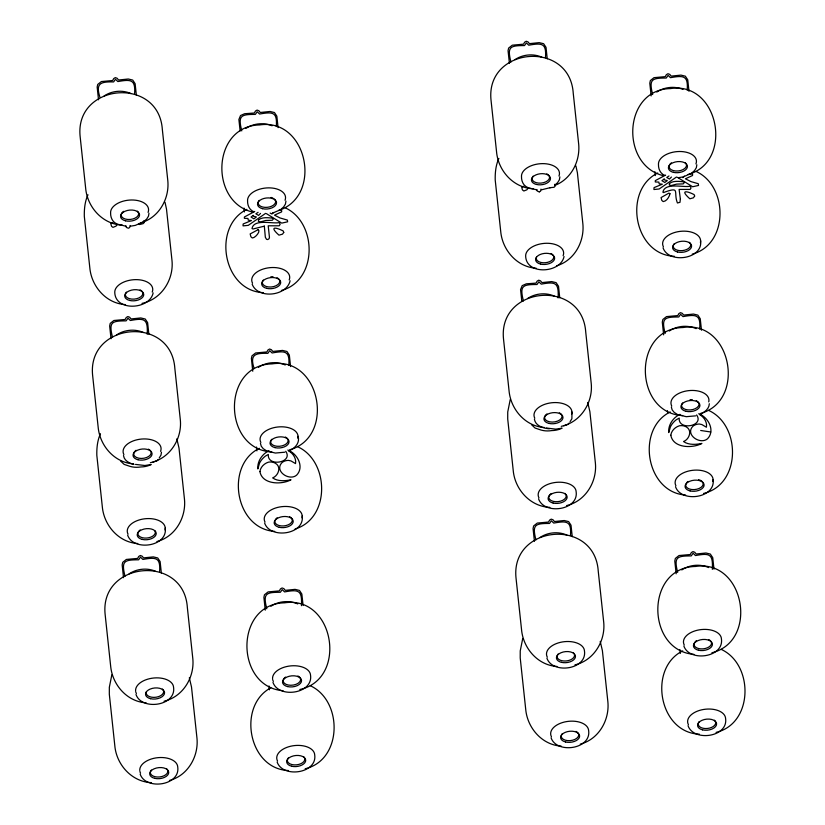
<?xml version="1.0" encoding="UTF-8"?>
<svg xmlns="http://www.w3.org/2000/svg" width="825" height="825" viewBox="0 0 825 825"><rect width="100%" height="100%" fill="white"/><g stroke="black" fill="none" stroke-linecap="round" stroke-linejoin="round"><path stroke-width="1.24" d="M130.082 225.472L129.68 227.525L128.391 228.236L126.328 227.401L125.874 225.864M540.983 189.111L540.581 191.163L539.282 191.885M148.974 213.263L148.479 216.181L146.726 219.007L143.828 221.564M153.141 292.906C149.799 309.623 115.335 311.747 114.768 292.473A19.068 11.045 -6.1 0 1 135.661 279.634A19.068 11.045 -6.1 0 1 152.243 292.029M161.473 452.203L160.978 455.111L159.225 457.947M285.945 201.145L285.44 204.053L283.687 206.889L280.789 209.437M290.111 280.789C286.698 296.268 257.751 299.3 252.141 284.151M559.876 176.901L559.371 179.819L557.618 182.645L554.72 185.202M564.042 256.544C560.701 273.261 526.237 275.385 525.659 256.121A19.068 11.045 -6.1 0 1 546.552 243.272A19.068 11.045 -6.1 0 1 563.135 255.667M696.836 164.783L696.341 167.692L694.578 170.528L691.69 173.075M709.335 403.724C709.191 409.004 704.333 412.376 699.982 414.408M111.849 674.778L109.333 687.287L109.323 694.279L114.799 745.553C116.377 764.662 131.804 781.914 151.48 782.647M510.252 399.486L507.736 411.984L507.715 418.976L513.202 470.26C514.779 489.359 530.207 506.622 549.873 507.354M522.751 638.416L520.235 650.925L520.214 657.917L525.7 709.191C527.288 727.805 541.953 744.965 561.155 746.109M87.986 194.772C84.882 201.424 84.15 209.117 84.325 216.398L89.801 267.682C91.4 286.285 106.054 303.445 125.256 304.59M100.485 433.713C97.391 440.354 96.649 448.058 96.824 455.338L102.3 506.612C103.898 525.226 118.552 542.386 137.754 543.531M498.877 158.421C495.784 165.062 495.041 172.755 495.217 180.036L500.703 231.32C502.291 249.923 516.955 267.083 536.147 268.228M570.116 421.585L571.88 418.749L571.972 412.046M117.222 224.586L115.933 226.194L112.932 227.36L111.519 226.256L110.818 223.616A3.372 2.568 -39.2 0 1 112.953 222.667M528.113 188.224L526.824 189.833L523.823 190.998L522.421 189.894L521.72 187.254A3.372 2.568 -39.2 0 1 523.844 186.306M158.338 459.401L156.967 460.783L152.831 462.155M569.229 423.039L567.858 424.421L563.722 425.793M273.467 212.499L271.972 214.005L270.157 213.077M682.873 177.643L684.368 176.138M260.535 213.417L258.545 215.418L255.863 213.809L258.101 212.324M671.437 177.055L669.436 179.056L666.765 177.458L668.993 175.962M104.146 95.948C111.911 90.729 122.44 89.729 131 93.576M245.881 128.422C253.45 123.337 263.66 122.255 272.085 125.771M116.645 334.888C124.41 329.67 134.939 328.67 143.498 332.516M515.048 59.586C522.813 54.378 533.342 53.367 541.891 57.214M258.38 367.362C266.145 362.144 276.674 361.144 285.233 364.98M656.772 92.06C664.342 86.976 674.551 85.893 682.987 89.409M129.143 573.829C136.723 568.745 146.922 567.662 155.358 571.178M527.546 298.526C535.312 293.308 545.841 292.308 554.39 296.154M270.878 606.303C278.644 601.085 289.173 600.084 297.732 603.921M669.271 331C677.036 325.782 687.565 324.782 696.125 328.618M540.045 537.467C547.81 532.249 558.339 531.248 566.899 535.085M681.77 569.941C689.535 564.723 700.074 563.722 708.623 567.559M254.729 211.468L244.386 216.996L244.406 218.316L247.933 218.46L248.294 220.182L251.429 220.574L243.127 223.987L243.055 225.875L248.273 225.349L265.598 213.376M665.62 175.106L655.287 180.634L655.308 181.954L658.835 182.098L659.185 183.82L662.32 184.212L654.029 187.626L653.947 189.513L659.175 188.987L676.49 177.014M143.292 221.935L135.3 225.39L130.618 226.174M246.83 209.375C211.736 226.72 222.998 291.235 263.443 292.648M280.252 209.818L272.26 213.273M281.975 209.241C322.462 191.668 305.92 117.789 259.586 124.946C212.087 125.802 209.344 201.104 251.945 211.901M555.906 185.006C571.591 178.293 580.161 161.019 578.707 144.396L573.231 93.112C569.58 39.311 485.183 47.015 491.05 100.392L496.537 151.666C498.104 170.775 513.532 188.028 533.208 188.76M657.731 173.013C622.627 190.369 633.889 254.884 674.334 256.286M691.154 173.456L683.152 176.911L678.48 177.684M259.328 448.315C224.72 465.393 235.073 528.908 274.725 531.403M289.08 450.77C294.803 448.48 300.207 442.912 298.042 436.291M670.23 411.953C635.611 429.031 645.965 492.546 685.616 495.052M270.817 687.803C236.868 705.952 248.469 769.127 288.441 770.529M682.729 650.894C647.635 668.24 658.886 732.755 699.342 734.167M269.032 450.718C262.278 453.915 257.132 461.288 257.843 468.93L259.504 463.248A15.696 11.127 -36.1 0 1 265.299 456.173L268.342 454.431C266.991 467.332 293.721 462.66 285.728 451.296M679.924 414.356C673.169 417.553 668.023 424.927 668.735 432.568L670.405 426.886A15.696 11.127 -36.1 0 1 676.201 419.812L679.243 418.069C677.892 430.97 704.622 426.298 696.62 414.934M140.24 222.956C158.534 218.233 169.589 199.021 167.815 180.757L162.339 129.473C158.689 75.673 74.291 83.377 80.159 136.754L85.635 188.028C87.213 207.137 102.64 224.39 122.306 225.122M142.024 303.394C161.411 299.351 173.972 279.654 171.982 260.401L166.506 209.127L165.01 202.269M550.512 187.584L541.509 189.812M281.377 290.483C317.903 280.727 317.481 222.606 285.264 207.828M688.102 174.477C733.972 161.927 719.132 81.036 670.477 88.584C622.978 89.44 620.235 164.742 662.836 175.539M556.504 265.846C574.2 260.71 584.554 241.849 582.883 224.039L577.397 172.765L575.902 165.907M692.268 254.121C728.805 244.365 728.382 186.244 696.156 171.466M150.356 462.691C169.744 458.648 182.304 438.952 180.314 419.698L174.838 368.414C171.188 314.614 86.79 322.307 92.658 375.684L98.134 426.968C99.732 445.582 114.386 462.743 133.588 463.877M289.709 449.769C335.569 437.229 320.739 356.338 272.085 363.887C221.017 364.877 222.905 449.604 271.776 451.945M156.915 541.54C175.199 536.827 186.254 517.615 184.48 499.342L179.004 448.068L176.828 438.828M561.258 426.329C580.635 422.287 593.196 402.59 591.216 383.336L585.729 332.052C582.079 278.252 497.681 285.955 503.549 339.323L509.035 390.607C510.623 409.221 525.288 426.381 544.479 427.525M295.072 529.021C330.567 518.296 329.505 461.361 297.763 446.768M700.6 413.418C746.47 400.868 731.631 319.976 682.987 327.525C631.909 328.525 633.806 413.243 682.677 415.583M566.61 505.581C585.461 501.218 597.259 481.728 595.382 462.98L589.896 411.706L587.73 402.466M703.581 493.453C741.097 484.636 741.376 425.401 708.654 410.407M164.051 701.229C182.903 696.877 194.7 677.387 192.813 658.639L187.337 607.355C183.686 553.554 99.289 561.248 105.157 614.625L110.633 665.909C112.231 684.523 126.885 701.683 146.087 702.817M299.826 689.504C348.057 679.192 334.548 595.268 284.584 602.827C234.156 603.714 235.125 687.091 283.058 690.7M169.414 780.481C187.698 775.758 198.753 756.546 196.979 738.282L191.503 686.998L189.327 677.768M574.953 664.868C593.794 660.516 605.591 641.025 603.714 622.277L598.228 570.993C594.588 517.192 510.18 524.886 516.048 578.263L521.534 629.547C523.122 648.161 537.787 665.321 556.988 666.456M305.188 768.756C342.705 759.938 342.983 700.703 310.262 685.709M711.913 652.75C758.99 641.334 744.779 558.896 695.485 566.466C645.057 567.352 646.016 650.729 693.949 654.338M580.305 744.119C598.599 739.406 609.654 720.194 607.881 701.92L602.394 650.636L600.229 641.407M716.079 732.394C753.596 723.577 753.875 664.342 721.153 649.347M264.33 226.163L253.038 228.989L252.007 228.546C253.822 218.439 272.735 224.153 279.345 222.575L280.139 224.379L279.211 225.792L268.218 225.803L269.445 237.342L269.084 238.693L267.795 239.549L266.527 239.333L265.341 237.27L264.32 226.081M258.153 229.597C261.133 231.031 255.152 238.136 252.295 237.961L250.893 236.754L250.171 233.929L258.277 229.577M284.759 452.213L275.364 453.049L267.083 451.028M695.661 415.852L686.256 416.687L677.975 414.666M539.261 191.874L537.219 191.039L536.766 189.502M690.133 173.467L692.577 174.292L692.546 175.498L685.4 178.788L690.948 181.603L698.27 183.707L698.528 185.45L692.618 186.749L677.356 177.303M536.797 189.863L528.505 187.852M279.242 209.828L281.686 210.653L281.645 211.86L274.508 215.15L280.057 217.965L287.368 220.069L287.626 221.812L281.727 223.111L266.465 213.665M125.895 226.225L117.614 224.214M700.683 430.475L710.717 431.991M549.295 428.804C543.428 428.247 535.507 425.989 534.404 419.203M546.449 428.041L555.772 429.144L562.083 428.165A21.502 17.304 9.7 0 1 551.739 430.588A21.502 17.449 -15.9 0 1 540.994 430.031L535.043 428.031L531.548 424.71M135.547 464.403L144.88 465.506L151.192 464.527A21.502 17.304 9.7 0 1 140.848 466.95A21.502 17.449 -15.9 0 1 130.092 466.393L124.142 464.392L120.656 461.072M133.959 464.496C129.453 463.289 124.152 460.742 123.503 455.565M549.667 187.739L554.029 187.275L555.215 186.099L554.771 184.295M698.723 413.707C708.201 417.13 715.523 430.537 707.52 438.787C700.167 445.088 684.967 434.723 692.752 426.391A9.756 7.848 9.7 0 1 699.322 424.019L701.848 424.555L706.417 427.226C707.355 421.998 703.89 416.903 699.404 414.47M287.822 450.068C297.299 453.492 304.631 466.898 296.629 475.148C289.266 481.449 274.065 471.085 281.861 462.753A9.756 7.848 9.7 0 1 288.42 460.381L290.957 460.917L295.525 463.588C296.453 458.349 292.988 453.265 288.513 450.832M664.837 175.457C660.32 173.632 658.298 168.991 658.463 164.35A19.068 11.045 -6.1 0 1 679.357 151.501A19.068 11.045 -6.1 0 1 695.939 163.907M527.866 187.574C523.349 185.749 521.338 181.108 521.493 176.468A19.068 11.045 -6.1 0 1 542.386 163.628A19.068 11.045 -6.1 0 1 558.968 176.024M677.335 414.397L674.2 412.376L672.158 409.881L671.364 407.076M253.935 211.819C249.418 209.993 247.407 205.353 247.562 200.712A19.068 11.045 -6.1 0 1 268.455 187.863A19.068 11.045 -6.1 0 1 285.037 200.269M116.975 223.936C112.458 222.111 110.437 217.47 110.602 212.829A19.068 11.045 -6.1 0 1 131.495 199.99A19.068 11.045 -6.1 0 1 148.077 212.386M266.444 450.759L263.299 448.738L261.267 446.243L260.473 443.438M138.6 223.936L139.59 224.524L143.127 223.637L144.313 222.461L143.87 220.646M663.032 247.789C668.632 264.134 703.302 259.277 700.6 240.632M675.531 486.729C681.13 503.075 715.801 498.218 713.099 479.573M683.863 646.016C689.463 662.362 724.133 657.504 721.432 638.87A19.068 11.045 -6.1 0 0 699.394 629.826A19.068 11.045 -6.1 0 0 684.255 645.026M688.029 725.67C693.639 742.015 728.31 737.158 725.598 718.513A19.068 11.045 -6.1 0 0 703.56 709.469A19.068 11.045 -6.1 0 0 688.421 724.68M538.57 498.847C544.17 515.192 578.841 510.335 576.139 491.7A19.068 11.045 -6.1 0 0 554.101 482.646A19.068 11.045 -6.1 0 0 538.962 497.857M546.903 658.144C552.502 674.489 587.173 669.632 584.471 650.987A19.068 11.045 -6.1 0 0 562.433 641.943A19.068 11.045 -6.1 0 0 547.295 657.154M551.069 737.787C556.669 754.132 591.339 749.275 588.637 730.63A19.068 11.045 -6.1 0 0 566.6 721.586A19.068 11.045 -6.1 0 0 551.461 736.797M264.639 523.091C270.239 539.437 304.91 534.579 302.208 515.934M272.972 682.378C278.572 698.723 313.242 693.866 310.54 675.232A19.068 11.045 -6.1 0 0 290.978 665.868A19.068 11.045 -6.1 0 0 272.57 678.593M277.138 762.022C282.738 778.377 317.408 773.52 314.707 754.875A19.068 11.045 -6.1 0 0 292.669 745.831A19.068 11.045 -6.1 0 0 277.53 761.032M127.669 535.208C133.268 551.554 167.939 546.697 165.237 528.052M136.001 694.495C141.611 710.851 176.282 705.994 173.57 687.349A19.068 11.045 -6.1 0 0 154.007 677.985A19.068 11.045 -6.1 0 0 135.599 690.711M140.167 774.149C145.778 790.494 180.448 785.637 177.736 766.992A19.068 11.045 -6.1 0 0 158.173 757.639A19.068 11.045 -6.1 0 0 139.765 770.354M688.978 91.286L687.751 79.788L685.348 76.178L680.945 75.116L671.189 76.117L669.756 74.384L667.961 73.724L666.342 74.693L665.27 76.642L653.998 77.663L650.358 80.551L649.791 83.15L651.152 95.917M687.204 90.183C688.318 75.467 683.667 75.343 670.477 77.674L668.095 75.384L666.249 78.045C651.647 78.045 648.77 79.19 652.668 94.524M701.477 330.217L700.25 318.728L697.847 315.119L693.443 314.057L683.688 315.057L682.254 313.325L680.46 312.665L678.841 313.634L677.768 315.583L666.497 316.604L662.857 319.492L662.289 322.08L663.651 334.857M699.703 329.123C700.827 314.407 696.166 314.284 682.976 316.614L680.604 314.315L678.748 316.986C664.146 316.986 661.268 318.13 665.167 333.465M713.976 569.157L712.748 557.669L710.346 554.06L705.942 552.998L696.187 553.998L694.753 552.265L692.959 551.605L691.34 552.564L690.267 554.524L678.996 555.545L675.355 558.432L674.788 561.021L676.16 573.798M712.336 569.333C713.151 553.905 709.799 552.905 695.485 555.555L693.103 553.255L691.247 555.926C676.644 555.926 673.767 557.071 677.665 572.406M654.916 171.734L655.318 175.56M667.415 410.675L667.683 413.222M679.913 649.615L680.326 653.441M547.243 58.812L546.016 47.314L543.623 43.704L539.21 42.642L529.454 43.642L528.021 41.92L526.226 41.25L524.607 42.219L523.535 44.168L512.263 45.189L508.623 48.077L508.056 50.676L509.427 63.443M545.469 57.719C546.593 42.993 541.942 42.869 528.753 45.2L526.371 42.91L524.514 45.581C509.922 45.571 507.045 46.716 510.933 62.05M559.742 297.753L558.515 286.254L556.122 282.645L551.719 281.583L541.953 282.583L540.53 280.851L538.725 280.191L537.106 281.16L536.033 283.109L526.278 283.831L522.184 285.646L520.554 289.616L521.792 301.104M558.102 297.928C558.917 282.49 555.565 281.49 541.252 284.14L538.869 281.851L537.023 284.512C522.421 284.512 519.544 285.656 523.432 300.991M572.241 536.683L571.013 525.195L568.621 521.586L564.217 520.523L554.452 521.524L553.028 519.791L551.234 519.131L549.605 520.101L548.532 522.05L537.271 523.071L533.631 525.958L533.063 528.557L534.425 541.324M570.467 535.59C571.591 520.874 566.94 520.75 553.75 523.081L551.368 520.792L549.522 523.452C534.92 523.452 532.042 524.597 535.93 539.932M278.077 127.638L276.849 116.15L274.457 112.54L270.053 111.478L260.288 112.478L258.864 110.746L257.06 110.086L255.441 111.055L254.368 113.004L244.612 113.726L240.518 115.541L238.889 119.512L240.127 131M276.303 126.545C277.427 111.829 272.776 111.705 259.586 114.036L257.204 111.746L255.358 114.407C240.756 114.407 237.878 115.552 241.766 130.886M290.575 366.578L289.348 355.09L286.956 351.481L282.552 350.419L272.786 351.419L271.363 349.687L269.569 349.027L267.939 349.996L266.867 351.945L255.606 352.966L251.965 355.853L251.398 358.442L252.759 371.219M288.802 365.485C289.926 350.769 285.275 350.646 272.085 352.976L269.703 350.677L267.857 353.347C254.966 353.028 249.635 354.502 254.131 368.558M303.084 605.519L301.847 594.031L299.454 590.422L295.051 589.359L285.285 590.36L283.862 588.627L282.067 587.967L280.438 588.926L279.366 590.886L268.104 591.907L264.464 594.784L263.897 597.382L265.258 610.16M301.445 605.694C302.249 590.267 298.897 589.267 284.584 591.917L282.202 589.617L280.356 592.288C265.753 592.278 262.876 593.423 266.774 608.768M244.014 208.096L244.427 211.922M256.513 447.037L256.926 450.863M269.012 685.977L269.424 689.803M136.352 95.174L135.125 83.676L132.722 80.066L128.318 79.004L118.563 80.004L117.129 78.272L115.335 77.612L113.706 78.581L112.633 80.53L101.372 81.551L97.732 84.439L97.164 87.038L98.526 99.804M134.578 94.081C135.692 79.355 131.041 79.231 117.851 81.562L115.469 79.272L113.623 81.933C100.733 81.613 95.401 83.088 99.897 97.144M148.851 334.115L147.623 322.616L145.221 319.007L140.817 317.945L131.062 318.945L129.628 317.213L127.834 316.552L126.215 317.522L125.142 319.471L113.871 320.492L110.23 323.379L109.663 325.978L111.024 338.745M147.211 334.29C148.015 318.852 144.674 317.852 130.35 320.502L127.978 318.213L126.122 320.873C111.519 320.873 108.642 322.018 112.54 337.353M161.349 573.045L160.122 561.557L157.719 557.947L153.316 556.885L143.56 557.886L142.127 556.153L140.333 555.493L138.713 556.462L137.641 558.412L126.369 559.433L122.729 562.32L122.162 564.908L123.523 577.686M159.576 571.952C160.7 557.236 156.049 557.112 142.859 559.443L140.477 557.143L138.621 559.814C124.018 559.814 121.141 560.959 125.039 576.293M303.507 756.556A8.786 5.084 -6.1 0 1 296.33 764.857A8.786 5.084 -6.1 0 1 288.358 757.907M675.923 485.739A19.068 11.045 -6.1 0 1 692.711 470.302A19.068 11.045 -6.1 0 1 712.913 481.522M698.6 479.686A8.786 5.084 -6.1 0 1 702.498 485.925A8.786 5.084 -6.1 0 1 691.711 489.524A8.786 5.084 -6.1 0 1 685.936 483.904M686.751 482.604A8.786 5.084 -6.1 0 1 688.081 481.429M663.424 246.799A19.068 11.045 -6.1 0 1 680.212 231.361A19.068 11.045 -6.1 0 1 700.415 242.581M689.401 242.323A8.786 5.084 -6.1 0 1 682.223 250.625A8.786 5.084 -6.1 0 1 674.252 243.664M265.031 522.101A19.068 11.045 -6.1 0 1 281.81 506.663A19.068 11.045 -6.1 0 1 302.012 517.883M289.554 516.687A8.786 5.084 -6.1 0 1 286.079 525.546A8.786 5.084 -6.1 0 1 275.045 520.266M275.849 518.966A8.786 5.084 -6.1 0 1 277.19 517.791M550.987 253.512A8.786 5.084 -6.1 0 1 547.511 262.371A8.786 5.084 -6.1 0 1 536.477 257.091M140.559 773.159A19.068 11.045 -6.1 0 1 139.889 771.313M166.537 768.683A8.786 5.084 -6.1 0 1 159.359 776.985A8.786 5.084 -6.1 0 1 151.388 770.024M140.095 289.874A8.786 5.084 -6.1 0 1 140.972 296.691A8.786 5.084 -6.1 0 1 129.298 298.629A8.786 5.084 -6.1 0 1 126.39 292.143M252.532 283.161A19.068 11.045 -6.1 0 1 270.136 267.64A19.068 11.045 -6.1 0 1 289.204 279.912M277.056 277.747A8.786 5.084 -6.1 0 1 277.932 284.573A8.786 5.084 -6.1 0 1 266.258 286.502A8.786 5.084 -6.1 0 1 263.35 280.026M270.796 276.808A8.786 5.084 -6.1 0 1 273.065 276.777M128.061 534.218A19.068 11.045 -6.1 0 1 144.849 518.781A19.068 11.045 -6.1 0 1 165.052 530.001M154.976 530.887A8.786 5.084 -6.1 0 1 144.592 538.065A8.786 5.084 -6.1 0 1 140.219 529.908M564.939 493.381A8.786 5.084 -6.1 0 1 562.732 500.321A8.786 5.084 -6.1 0 1 550.966 500.455A8.786 5.084 -6.1 0 1 551.121 493.546M575.994 731.393A8.786 5.084 -6.1 0 1 576.861 738.21A8.786 5.084 -6.1 0 1 565.197 740.149A8.786 5.084 -6.1 0 1 562.279 733.662M573.272 652.678A8.786 5.084 -6.1 0 1 566.094 660.969A8.786 5.084 -6.1 0 1 558.113 654.019M714.398 720.204A8.786 5.084 -6.1 0 1 707.221 728.496A8.786 5.084 -6.1 0 1 699.249 721.545M273.364 681.388A19.068 11.045 -6.1 0 1 272.683 679.542M297.897 675.984A8.786 5.084 -6.1 0 1 298.268 683.183A8.786 5.084 -6.1 0 1 285.893 684.276A8.786 5.084 -6.1 0 1 285.522 677.077M136.393 693.505A19.068 11.045 -6.1 0 1 135.723 691.659M162.37 689.04A8.786 5.084 -6.1 0 1 156.338 697.187A8.786 5.084 -6.1 0 1 146.407 691.68M708.788 639.623A8.786 5.084 -6.1 0 1 705.313 648.481A8.786 5.084 -6.1 0 1 694.268 643.201M695.083 641.891A8.786 5.084 -6.1 0 1 696.413 640.716M123.894 454.575A19.068 11.045 -6.1 0 1 141.508 439.055A19.068 11.045 -6.1 0 1 160.576 451.327M148.428 449.161A8.786 5.084 -6.1 0 1 148.799 456.359A8.786 5.084 -6.1 0 1 136.434 457.452A8.786 5.084 -6.1 0 1 136.053 450.264M671.756 406.086A19.068 11.045 -6.1 0 1 688.545 390.648A19.068 11.045 -6.1 0 1 708.747 401.878M696.29 400.682A8.786 5.084 -6.1 0 1 697.166 407.509A8.786 5.084 -6.1 0 1 685.493 409.437A8.786 5.084 -6.1 0 1 682.584 402.951M690.02 399.743A8.786 5.084 -6.1 0 1 692.299 399.713M534.796 418.213A19.068 11.045 -6.1 0 1 551.574 402.775A19.068 11.045 -6.1 0 1 571.777 413.995M559.319 412.799A8.786 5.084 -6.1 0 1 559.701 419.997A8.786 5.084 -6.1 0 1 547.326 421.09A8.786 5.084 -6.1 0 1 546.954 413.903M274.333 199.031A8.786 5.084 -6.1 0 1 267.166 207.333A8.786 5.084 -6.1 0 1 259.184 200.372M271.033 197.453A8.786 5.084 -6.1 0 1 272.889 198.103M260.865 442.448A19.068 11.045 -6.1 0 1 277.643 427.01A19.068 11.045 -6.1 0 1 297.846 438.24M285.388 437.044A8.786 5.084 -6.1 0 1 286.265 443.871A8.786 5.084 -6.1 0 1 274.591 445.799A8.786 5.084 -6.1 0 1 271.683 439.312M546.82 173.869A8.786 5.084 -6.1 0 1 547.697 180.685A8.786 5.084 -6.1 0 1 536.023 182.624A8.786 5.084 -6.1 0 1 533.115 176.138M685.235 162.68A8.786 5.084 -6.1 0 1 683.028 169.61A8.786 5.084 -6.1 0 1 671.261 169.754A8.786 5.084 -6.1 0 1 671.416 162.834M137.373 211.159A8.786 5.084 -6.1 0 1 135.166 218.089A8.786 5.084 -6.1 0 1 123.399 218.233A8.786 5.084 -6.1 0 1 123.554 211.324M680.377 199L679.975 202.331L677.428 202.971C673.035 191.936 681.089 186.13 663.413 192.586L662.898 192.184C664.723 182.078 683.636 187.791 690.247 186.213L691.041 188.017L690.113 189.43L679.109 189.441L680.377 199M259.927 471.591C262.133 484.543 281.418 484.976 291.008 479.799C285.605 480.862 277.953 481.718 272.652 477.902C278.345 475.788 281.655 466.857 275.488 463.31A9.756 7.91 -15.9 0 0 268.496 462.144C264.278 463.413 260.442 467.105 259.927 471.591M670.818 435.229C673.035 448.181 692.309 448.625 701.9 443.438C696.506 444.5 688.854 445.356 683.543 441.54C689.246 439.436 692.546 430.495 686.39 426.948A9.756 7.91 -15.9 0 0 679.387 425.782C675.18 427.061 671.344 430.743 670.818 435.229M669.982 193.751C669.23 196.938 666.775 201.187 663.197 201.599L661.784 200.392L661.072 197.567L668.92 193.091L669.982 193.751M283.748 232.423L282.501 234.166L278.963 235.156C268.991 226.256 275.457 226.999 283.222 230.969L283.748 232.423M694.65 196.061L693.392 197.814L689.855 198.794C679.893 189.894 686.348 190.647 694.124 194.607L694.65 196.061M258.534 219.924L258.39 221.358L260.452 221.873L265.794 220.461L272.302 220.254L273.25 219.182L272.632 218.202C268.29 217.645 262.072 216.892 258.534 219.924M669.436 183.562L669.292 184.996L671.344 185.512L676.696 184.099L683.203 183.892L684.152 182.82L683.523 181.84C679.181 181.283 672.963 180.531 669.436 183.562M253.234 215.428L251.047 217.047L253.894 218.821L256.389 216.954L253.657 216.284L253.234 215.428M664.135 179.066L661.939 180.685L664.785 182.459L667.281 180.593L664.548 179.922L664.135 179.066M291.689 766.229A9.549 5.528 -6.1 0 0 305.704 760.176A9.549 5.528 -6.1 0 0 291.194 756.649A9.549 5.528 -6.1 0 0 291.689 766.229M690.082 490.927A9.549 5.528 -6.1 0 0 704.096 484.873A9.549 5.528 -6.1 0 0 689.587 481.346A9.549 5.528 -6.1 0 0 690.082 490.927M677.583 251.986A9.549 5.528 -6.1 0 0 691.597 245.932A9.549 5.528 -6.1 0 0 677.088 242.406A9.549 5.528 -6.1 0 0 677.583 251.986M279.19 527.288A9.549 5.528 -6.1 0 0 293.205 521.235A9.549 5.528 -6.1 0 0 278.685 517.708A9.549 5.528 -6.1 0 0 279.19 527.288M540.623 264.103A9.549 5.528 -6.1 0 0 554.637 258.05A9.549 5.528 -6.1 0 0 540.117 254.523A9.549 5.528 -6.1 0 0 540.623 264.103M154.729 778.346A9.549 5.528 -6.1 0 0 168.733 772.293A9.549 5.528 -6.1 0 0 154.223 768.766A9.549 5.528 -6.1 0 0 154.729 778.346M129.721 300.465A9.549 5.528 -6.1 0 0 143.736 294.412A9.549 5.528 -6.1 0 0 129.226 290.885A9.549 5.528 -6.1 0 0 129.721 300.465M266.692 288.348A9.549 5.528 -6.1 0 0 280.706 282.294A9.549 5.528 -6.1 0 0 266.186 278.767A9.549 5.528 -6.1 0 0 266.692 288.348M142.23 539.406A9.549 5.528 -6.1 0 0 156.234 533.352A9.549 5.528 -6.1 0 0 141.725 529.825A9.549 5.528 -6.1 0 0 142.23 539.406M553.121 503.044A9.549 5.528 -6.1 0 0 567.136 496.99A9.549 5.528 -6.1 0 0 552.616 493.463A9.549 5.528 -6.1 0 0 553.121 503.044M565.62 741.984A9.549 5.528 -6.1 0 0 579.635 735.931A9.549 5.528 -6.1 0 0 565.125 732.404A9.549 5.528 -6.1 0 0 565.62 741.984M561.454 662.341A9.549 5.528 -6.1 0 0 575.468 656.288A9.549 5.528 -6.1 0 0 560.959 652.761A9.549 5.528 -6.1 0 0 561.454 662.341M702.591 729.867A9.549 5.528 -6.1 0 0 716.595 723.814A9.549 5.528 -6.1 0 0 702.085 720.287A9.549 5.528 -6.1 0 0 702.591 729.867M287.523 686.575A9.549 5.528 -6.1 0 0 301.537 680.532A9.549 5.528 -6.1 0 0 287.028 677.005A9.549 5.528 -6.1 0 0 287.523 686.575M150.562 698.703A9.549 5.528 -6.1 0 0 164.567 692.649A9.549 5.528 -6.1 0 0 150.057 689.123A9.549 5.528 -6.1 0 0 150.562 698.703M698.424 650.213A9.549 5.528 -6.1 0 0 712.429 644.17A9.549 5.528 -6.1 0 0 697.919 640.643A9.549 5.528 -6.1 0 0 698.424 650.213M138.053 459.762A9.549 5.528 -6.1 0 0 152.068 453.709A9.549 5.528 -6.1 0 0 137.558 450.182A9.549 5.528 -6.1 0 0 138.053 459.762M685.915 411.273A9.549 5.528 -6.1 0 0 699.93 405.23A9.549 5.528 -6.1 0 0 685.42 401.703A9.549 5.528 -6.1 0 0 685.915 411.273M548.955 423.4A9.549 5.528 -6.1 0 0 562.97 417.347A9.549 5.528 -6.1 0 0 548.45 413.82A9.549 5.528 -6.1 0 0 548.955 423.4M262.525 208.694A9.549 5.528 -6.1 0 0 276.54 202.651A9.549 5.528 -6.1 0 0 262.02 199.124A9.549 5.528 -6.1 0 0 262.525 208.694M275.024 447.635A9.549 5.528 -6.1 0 0 289.039 441.592A9.549 5.528 -6.1 0 0 274.519 438.065A9.549 5.528 -6.1 0 0 275.024 447.635M536.456 184.46A9.549 5.528 -6.1 0 0 550.471 178.406A9.549 5.528 -6.1 0 0 535.951 174.879A9.549 5.528 -6.1 0 0 536.456 184.46M673.417 172.343A9.549 5.528 -6.1 0 0 687.431 166.289A9.549 5.528 -6.1 0 0 672.922 162.762A9.549 5.528 -6.1 0 0 673.417 172.343M125.555 220.822A9.549 5.528 -6.1 0 0 139.569 214.768A9.549 5.528 -6.1 0 0 125.06 211.241A9.549 5.528 -6.1 0 0 125.555 220.822"/></g></svg>
